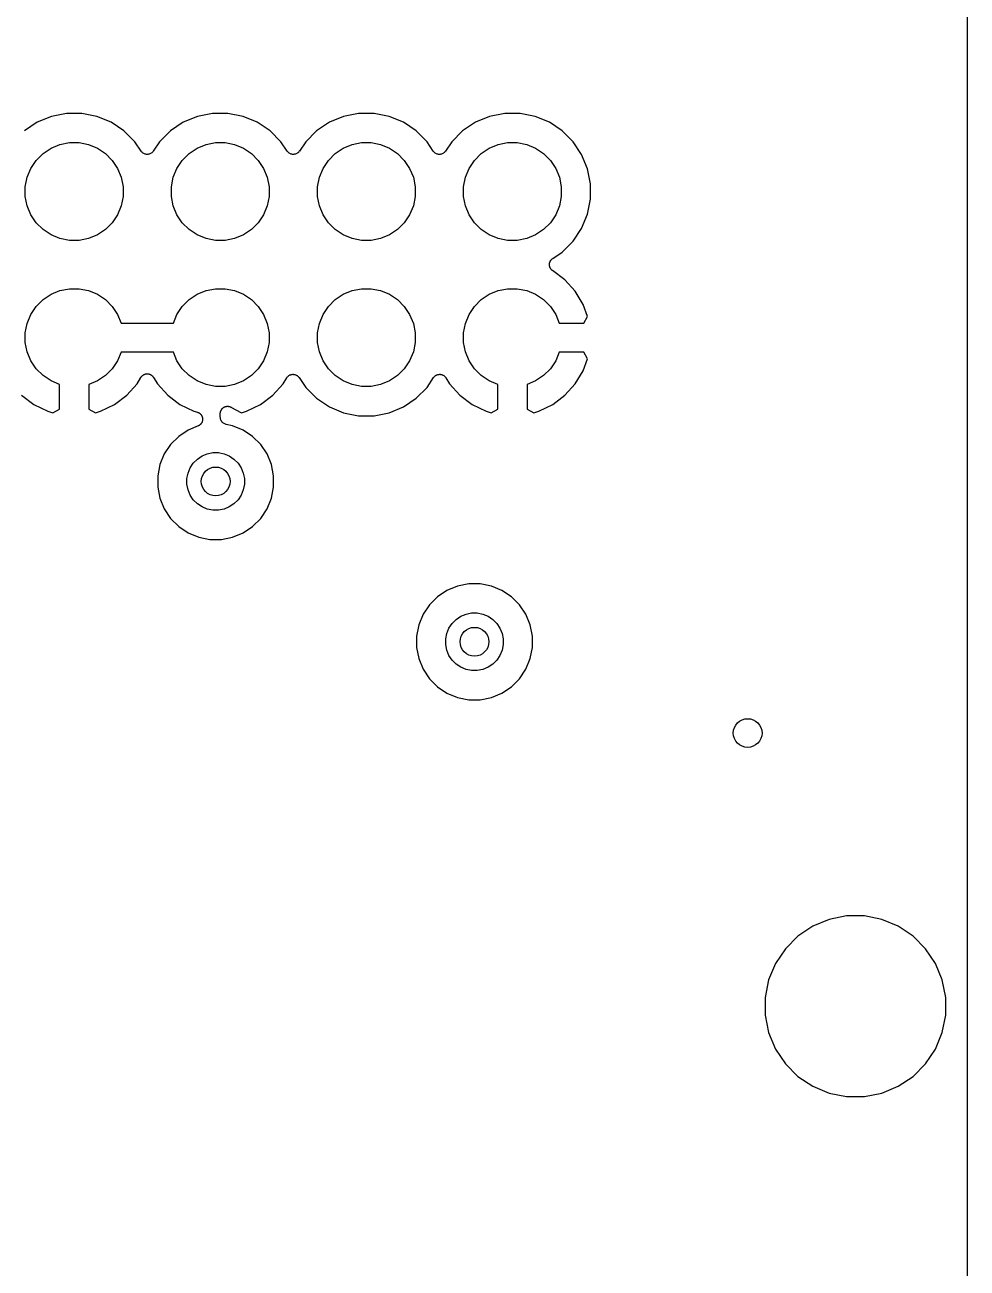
# Model space of a CAD drawing. Extents: x -4.4 to 94.4, y -84.4 to 14.4.
# Drawn here: x 78.06 to 94.44, y -63.3 to -41.69 of the extents above; entities that cross this region are included whole.
import ezdxf

# ---------------------------------------------------------------- set-up
doc = ezdxf.new("R2010")
doc.units = 0
doc.layers.add('BLACK', color=7, linetype='CONTINUOUS')

msp = doc.modelspace()

# ---------------------------------------------------------------- linework, layer by layer
at = {"layer": 'BLACK', "linetype": 'CONTINUOUS'}
for p, q in [((94.442, -28.9316), (94.442, -84.315)), ((78.7812, -43.227), (78.5189, -43.2792)), ((79.0487, -43.227), (78.7812, -43.227)), ((79.3111, -43.2792), (79.0487, -43.227)), ((81.3212, -43.227), (81.0589, -43.2792)), ((81.5887, -43.227), (81.3212, -43.227)), ((81.8511, -43.2792), (81.5887, -43.227)), ((83.8612, -43.227), (83.5989, -43.2792)), ((84.1287, -43.227), (83.8612, -43.227)), ((84.3911, -43.2792), (84.1287, -43.227)), ((86.4012, -43.227), (86.1389, -43.2792)), ((86.6688, -43.227), (86.4012, -43.227)), ((86.9311, -43.2792), (86.6688, -43.227)), ((78.2717, -43.3816), (78.0493, -43.5302)), ((78.5189, -43.2792), (78.2717, -43.3816)), ((79.5583, -43.3816), (79.3111, -43.2792)), ((79.7807, -43.5302), (79.5583, -43.3816)), ((80.8117, -43.3816), (80.5893, -43.5302)), ((81.0589, -43.2792), (80.8117, -43.3816)), ((82.0983, -43.3816), (81.8511, -43.2792)), ((82.3207, -43.5302), (82.0983, -43.3816)), ((83.3517, -43.3816), (83.1293, -43.5302)), ((83.5989, -43.2792), (83.3517, -43.3816)), ((84.6383, -43.3816), (84.3911, -43.2792)), ((84.8607, -43.5302), (84.6383, -43.3816)), ((85.8917, -43.3816), (85.6693, -43.5302)), ((86.1389, -43.2792), (85.8917, -43.3816)), ((87.1783, -43.3816), (86.9311, -43.2792)), ((87.4007, -43.5302), (87.1783, -43.3816)), ((79.9698, -43.7193), (79.7807, -43.5302)), ((80.5893, -43.5302), (80.4002, -43.7193)), ((82.5098, -43.7193), (82.3207, -43.5302)), ((83.1293, -43.5302), (82.9402, -43.7193)), ((85.0498, -43.7193), (84.8607, -43.5302)), ((85.6693, -43.5302), (85.4802, -43.7193)), ((87.5898, -43.7193), (87.4007, -43.5302)), ((78.3732, -43.9248), (78.5124, -43.8317)), ((78.5124, -43.8317), (78.6671, -43.7677)), ((78.6671, -43.7677), (78.8313, -43.735)), ((78.8313, -43.735), (78.9987, -43.735)), ((78.9987, -43.735), (79.1629, -43.7677)), ((79.1629, -43.7677), (79.3176, -43.8317)), ((79.3176, -43.8317), (79.4568, -43.9248)), ((80.0794, -43.8833), (79.9698, -43.7193)), ((80.4002, -43.7193), (80.2906, -43.8833)), ((80.9132, -43.9248), (81.0524, -43.8317)), ((81.0524, -43.8317), (81.2071, -43.7677)), ((81.2071, -43.7677), (81.3713, -43.735)), ((81.3713, -43.735), (81.5387, -43.735)), ((81.5387, -43.735), (81.7029, -43.7677)), ((81.7029, -43.7677), (81.8576, -43.8317)), ((81.8576, -43.8317), (81.9968, -43.9248)), ((82.6194, -43.8833), (82.5098, -43.7193)), ((82.9402, -43.7193), (82.8306, -43.8833)), ((83.4532, -43.9248), (83.5924, -43.8317)), ((83.5924, -43.8317), (83.7471, -43.7677)), ((83.7471, -43.7677), (83.9113, -43.735)), ((83.9113, -43.735), (84.0787, -43.735)), ((84.0787, -43.735), (84.2429, -43.7677)), ((84.2429, -43.7677), (84.3976, -43.8317)), ((84.3976, -43.8317), (84.5368, -43.9248)), ((85.1594, -43.8833), (85.0498, -43.7193)), ((85.4802, -43.7193), (85.3706, -43.8833)), ((85.9932, -43.9248), (86.1324, -43.8317)), ((86.1324, -43.8317), (86.2871, -43.7677)), ((86.2871, -43.7677), (86.4513, -43.735)), ((86.4513, -43.735), (86.6187, -43.735)), ((86.6187, -43.735), (86.7829, -43.7677)), ((86.7829, -43.7677), (86.9376, -43.8317)), ((86.9376, -43.8317), (87.0768, -43.9248)), ((87.7384, -43.9417), (87.5898, -43.7193)), ((78.1617, -44.1824), (78.2548, -44.0432)), ((78.2548, -44.0432), (78.3732, -43.9248)), ((79.4568, -43.9248), (79.5752, -44.0432)), ((79.5752, -44.0432), (79.6683, -44.1824)), ((80.087, -43.8926), (80.0794, -43.8833)), ((80.0947, -43.902), (80.087, -43.8926)), ((80.0949, -43.9022), (80.0947, -43.902)), ((80.0951, -43.9025), (80.0949, -43.9022)), ((80.1044, -43.9102), (80.0951, -43.9025)), ((80.1137, -43.9179), (80.1044, -43.9102)), ((80.114, -43.918), (80.1137, -43.9179)), ((80.1143, -43.9182), (80.114, -43.918)), ((80.1249, -43.924), (80.1143, -43.9182)), ((80.1355, -43.9297), (80.1249, -43.924)), ((80.1358, -43.9298), (80.1355, -43.9297)), ((80.1361, -43.93), (80.1358, -43.9298)), ((80.1477, -43.9335), (80.1361, -43.93)), ((80.1591, -43.9371), (80.1477, -43.9335)), ((80.1595, -43.9371), (80.1591, -43.9371)), ((80.1598, -43.9372), (80.1595, -43.9371)), ((80.1718, -43.9385), (80.1598, -43.9372)), ((80.1838, -43.9398), (80.1718, -43.9385)), ((80.1841, -43.9397), (80.1838, -43.9398)), ((80.1844, -43.9398), (80.1841, -43.9397)), ((80.1964, -43.9386), (80.1844, -43.9398)), ((80.2085, -43.9376), (80.1964, -43.9386)), ((80.2088, -43.9375), (80.2085, -43.9376)), ((80.2091, -43.9374), (80.2088, -43.9375)), ((80.2207, -43.934), (80.2091, -43.9374)), ((80.2323, -43.9306), (80.2207, -43.934)), ((80.2326, -43.9305), (80.2323, -43.9306)), ((80.2329, -43.9304), (80.2326, -43.9305)), ((80.2436, -43.9248), (80.2329, -43.9304)), ((80.2543, -43.9192), (80.2436, -43.9248)), ((80.2545, -43.919), (80.2543, -43.9192)), ((80.2548, -43.9188), (80.2545, -43.919)), ((80.2641, -43.9113), (80.2548, -43.9188)), ((80.2736, -43.9037), (80.2641, -43.9113)), ((80.2738, -43.9035), (80.2736, -43.9037)), ((80.2741, -43.9033), (80.2738, -43.9035)), ((80.2817, -43.8942), (80.2741, -43.9033)), ((80.2896, -43.8848), (80.2817, -43.8942)), ((80.29, -43.8842), (80.2896, -43.8848)), ((80.2906, -43.8833), (80.29, -43.8842)), ((80.29, -43.8842), (80.29, -43.8842)), ((80.29, -43.8842), (80.29, -43.8842)), ((80.7017, -44.1824), (80.7948, -44.0432)), ((80.7948, -44.0432), (80.9132, -43.9248)), ((81.9968, -43.9248), (82.1152, -44.0432)), ((82.1152, -44.0432), (82.2083, -44.1824)), ((82.627, -43.8926), (82.6194, -43.8833)), ((82.6346, -43.902), (82.627, -43.8926)), ((82.6349, -43.9022), (82.6346, -43.902)), ((82.6351, -43.9025), (82.6349, -43.9022)), ((82.6444, -43.9102), (82.6351, -43.9025)), ((82.6537, -43.9179), (82.6444, -43.9102)), ((82.654, -43.918), (82.6537, -43.9179)), ((82.6543, -43.9182), (82.654, -43.918)), ((82.6649, -43.924), (82.6543, -43.9182)), ((82.6755, -43.9297), (82.6649, -43.924)), ((82.6758, -43.9298), (82.6755, -43.9297)), ((82.6761, -43.93), (82.6758, -43.9298)), ((82.6877, -43.9335), (82.6761, -43.93)), ((82.6991, -43.9371), (82.6877, -43.9335)), ((82.6995, -43.9371), (82.6991, -43.9371)), ((82.6998, -43.9372), (82.6995, -43.9371)), ((82.7118, -43.9385), (82.6998, -43.9372)), ((82.7238, -43.9398), (82.7118, -43.9385)), ((82.7241, -43.9397), (82.7238, -43.9398)), ((82.7244, -43.9398), (82.7241, -43.9397)), ((82.7364, -43.9386), (82.7244, -43.9398)), ((82.7485, -43.9376), (82.7364, -43.9386)), ((82.7488, -43.9375), (82.7485, -43.9376)), ((82.7491, -43.9374), (82.7488, -43.9375)), ((82.7607, -43.934), (82.7491, -43.9374)), ((82.7723, -43.9306), (82.7607, -43.934)), ((82.7726, -43.9305), (82.7723, -43.9306)), ((82.7729, -43.9304), (82.7726, -43.9305)), ((82.7836, -43.9248), (82.7729, -43.9304)), ((82.7943, -43.9192), (82.7836, -43.9248)), ((82.7945, -43.919), (82.7943, -43.9192)), ((82.7948, -43.9188), (82.7945, -43.919)), ((82.8041, -43.9113), (82.7948, -43.9188)), ((82.8136, -43.9037), (82.8041, -43.9113)), ((82.8138, -43.9035), (82.8136, -43.9037)), ((82.8141, -43.9033), (82.8138, -43.9035)), ((82.8217, -43.8942), (82.8141, -43.9033)), ((82.8296, -43.8848), (82.8217, -43.8942)), ((82.83, -43.8842), (82.8296, -43.8848)), ((82.8306, -43.8833), (82.83, -43.8842)), ((82.83, -43.8842), (82.83, -43.8842)), ((82.83, -43.8842), (82.83, -43.8842)), ((83.2417, -44.1824), (83.3348, -44.0432)), ((83.3348, -44.0432), (83.4532, -43.9248)), ((84.5368, -43.9248), (84.6552, -44.0432)), ((84.6552, -44.0432), (84.7483, -44.1824)), ((85.167, -43.8926), (85.1594, -43.8833)), ((85.1746, -43.902), (85.167, -43.8926)), ((85.1749, -43.9022), (85.1746, -43.902)), ((85.1751, -43.9025), (85.1749, -43.9022)), ((85.1844, -43.9102), (85.1751, -43.9025)), ((85.1937, -43.9179), (85.1844, -43.9102)), ((85.194, -43.918), (85.1937, -43.9179)), ((85.1943, -43.9182), (85.194, -43.918)), ((85.2049, -43.924), (85.1943, -43.9182)), ((85.2155, -43.9297), (85.2049, -43.924)), ((85.2158, -43.9298), (85.2155, -43.9297)), ((85.2161, -43.93), (85.2158, -43.9298)), ((85.2277, -43.9335), (85.2161, -43.93)), ((85.2391, -43.9371), (85.2277, -43.9335)), ((85.2395, -43.9371), (85.2391, -43.9371)), ((85.2398, -43.9372), (85.2395, -43.9371)), ((85.2518, -43.9385), (85.2398, -43.9372)), ((85.2638, -43.9398), (85.2518, -43.9385)), ((85.2641, -43.9397), (85.2638, -43.9398)), ((85.2644, -43.9398), (85.2641, -43.9397)), ((85.2764, -43.9386), (85.2644, -43.9398)), ((85.2885, -43.9376), (85.2764, -43.9386)), ((85.2888, -43.9375), (85.2885, -43.9376)), ((85.2891, -43.9374), (85.2888, -43.9375)), ((85.3007, -43.934), (85.2891, -43.9374)), ((85.3123, -43.9306), (85.3007, -43.934)), ((85.3126, -43.9305), (85.3123, -43.9306)), ((85.3129, -43.9304), (85.3126, -43.9305)), ((85.3236, -43.9248), (85.3129, -43.9304)), ((85.3343, -43.9192), (85.3236, -43.9248)), ((85.3345, -43.919), (85.3343, -43.9192)), ((85.3348, -43.9188), (85.3345, -43.919)), ((85.3441, -43.9113), (85.3348, -43.9188)), ((85.3536, -43.9037), (85.3441, -43.9113)), ((85.3538, -43.9035), (85.3536, -43.9037)), ((85.3541, -43.9033), (85.3538, -43.9035)), ((85.3617, -43.8942), (85.3541, -43.9033)), ((85.3696, -43.8848), (85.3617, -43.8942)), ((85.37, -43.8842), (85.3696, -43.8848)), ((85.3706, -43.8833), (85.37, -43.8842)), ((85.37, -43.8842), (85.37, -43.8842)), ((85.37, -43.8842), (85.37, -43.8842)), ((85.7817, -44.1824), (85.8748, -44.0432)), ((85.8748, -44.0432), (85.9932, -43.9248)), ((87.0768, -43.9248), (87.1952, -44.0432)), ((87.1952, -44.0432), (87.2883, -44.1824)), ((87.8408, -44.1889), (87.7384, -43.9417)), ((78.0977, -44.3371), (78.1617, -44.1824)), ((79.6683, -44.1824), (79.7323, -44.3371)), ((80.6377, -44.3371), (80.7017, -44.1824)), ((82.2083, -44.1824), (82.2723, -44.3371)), ((83.1777, -44.3371), (83.2417, -44.1824)), ((84.7483, -44.1824), (84.8123, -44.3371)), ((85.7177, -44.3371), (85.7817, -44.1824)), ((87.2883, -44.1824), (87.3523, -44.3371)), ((87.893, -44.4512), (87.8408, -44.1889)), ((78.065, -44.5013), (78.0977, -44.3371)), ((78.065, -44.6687), (78.065, -44.5013)), ((79.7323, -44.3371), (79.765, -44.5013)), ((79.765, -44.5013), (79.765, -44.6687)), ((80.605, -44.5013), (80.6377, -44.3371)), ((80.605, -44.6687), (80.605, -44.5013)), ((82.2723, -44.3371), (82.305, -44.5013)), ((82.305, -44.5013), (82.305, -44.6687)), ((83.145, -44.5013), (83.1777, -44.3371)), ((83.145, -44.6687), (83.145, -44.5013)), ((84.8123, -44.3371), (84.845, -44.5013)), ((84.845, -44.5013), (84.845, -44.6687)), ((85.685, -44.5013), (85.7177, -44.3371)), ((85.685, -44.6687), (85.685, -44.5013)), ((87.3523, -44.3371), (87.385, -44.5013)), ((87.385, -44.5013), (87.385, -44.6687)), ((87.893, -44.7188), (87.893, -44.4512)), ((78.0977, -44.8329), (78.065, -44.6687)), ((79.765, -44.6687), (79.7323, -44.8329)), ((80.6377, -44.8329), (80.605, -44.6687)), ((82.305, -44.6687), (82.2723, -44.8329)), ((83.1777, -44.8329), (83.145, -44.6687)), ((84.845, -44.6687), (84.8123, -44.8329)), ((85.7177, -44.8329), (85.685, -44.6687)), ((87.385, -44.6687), (87.3523, -44.8329)), ((87.8408, -44.9811), (87.893, -44.7188)), ((78.1617, -44.9876), (78.0977, -44.8329)), ((79.7323, -44.8329), (79.6683, -44.9876)), ((80.7017, -44.9876), (80.6377, -44.8329)), ((82.2723, -44.8329), (82.2083, -44.9876)), ((83.2417, -44.9876), (83.1777, -44.8329)), ((84.8123, -44.8329), (84.7483, -44.9876)), ((85.7817, -44.9876), (85.7177, -44.8329)), ((87.3523, -44.8329), (87.2883, -44.9876)), ((78.2548, -45.1268), (78.1617, -44.9876)), ((78.3732, -45.2452), (78.2548, -45.1268)), ((79.5752, -45.1268), (79.4568, -45.2452)), ((79.6683, -44.9876), (79.5752, -45.1268)), ((80.7948, -45.1268), (80.7017, -44.9876)), ((80.9132, -45.2452), (80.7948, -45.1268)), ((82.1152, -45.1268), (81.9968, -45.2452)), ((82.2083, -44.9876), (82.1152, -45.1268)), ((83.3348, -45.1268), (83.2417, -44.9876)), ((83.4532, -45.2452), (83.3348, -45.1268)), ((84.6552, -45.1268), (84.5368, -45.2452)), ((84.7483, -44.9876), (84.6552, -45.1268)), ((85.8748, -45.1268), (85.7817, -44.9876)), ((85.9932, -45.2452), (85.8748, -45.1268)), ((87.1952, -45.1268), (87.0768, -45.2452)), ((87.2883, -44.9876), (87.1952, -45.1268)), ((87.7384, -45.2283), (87.8408, -44.9811)), ((78.5124, -45.3383), (78.3732, -45.2452)), ((78.6671, -45.4023), (78.5124, -45.3383)), ((79.3176, -45.3383), (79.1629, -45.4023)), ((79.4568, -45.2452), (79.3176, -45.3383)), ((81.0524, -45.3383), (80.9132, -45.2452)), ((81.2071, -45.4023), (81.0524, -45.3383)), ((81.8576, -45.3383), (81.7029, -45.4023)), ((81.9968, -45.2452), (81.8576, -45.3383)), ((83.5924, -45.3383), (83.4532, -45.2452)), ((83.7471, -45.4023), (83.5924, -45.3383)), ((84.3976, -45.3383), (84.2429, -45.4023)), ((84.5368, -45.2452), (84.3976, -45.3383)), ((86.1324, -45.3383), (85.9932, -45.2452)), ((86.2871, -45.4023), (86.1324, -45.3383)), ((86.9376, -45.3383), (86.7829, -45.4023)), ((87.0768, -45.2452), (86.9376, -45.3383)), ((87.5898, -45.4507), (87.7384, -45.2283)), ((78.8313, -45.435), (78.6671, -45.4023)), ((78.9987, -45.435), (78.8313, -45.435)), ((79.1629, -45.4023), (78.9987, -45.435)), ((81.3713, -45.435), (81.2071, -45.4023)), ((81.5387, -45.435), (81.3713, -45.435)), ((81.7029, -45.4023), (81.5387, -45.435)), ((83.9113, -45.435), (83.7471, -45.4023)), ((84.0787, -45.435), (83.9113, -45.435)), ((84.2429, -45.4023), (84.0787, -45.435)), ((86.4513, -45.435), (86.2871, -45.4023)), ((86.6187, -45.435), (86.4513, -45.435)), ((86.7829, -45.4023), (86.6187, -45.435)), ((87.4007, -45.6398), (87.5898, -45.4507)), ((87.1822, -45.8274), (87.1828, -45.8238)), ((87.1828, -45.8238), (87.1858, -45.8156)), ((87.1858, -45.8156), (87.1884, -45.8072)), ((87.1884, -45.8072), (87.1901, -45.804)), ((87.1901, -45.804), (87.1914, -45.8006)), ((87.1914, -45.8006), (87.196, -45.7931)), ((87.196, -45.7931), (87.2001, -45.7854)), ((87.2001, -45.7854), (87.2024, -45.7826)), ((87.2024, -45.7826), (87.2043, -45.7795)), ((87.2043, -45.7795), (87.2103, -45.773)), ((87.2103, -45.773), (87.2159, -45.7662)), ((87.2159, -45.7662), (87.2187, -45.7639)), ((87.2187, -45.7639), (87.2211, -45.7612)), ((87.2211, -45.7612), (87.2282, -45.7561)), ((87.2282, -45.7561), (87.235, -45.7505)), ((87.235, -45.7505), (87.4007, -45.6398)), ((87.1786, -45.8555), (87.179, -45.8519)), ((87.1794, -45.8643), (87.1786, -45.8555)), ((87.1788, -45.8483), (87.1802, -45.8396)), ((87.179, -45.8519), (87.1788, -45.8483)), ((87.1797, -45.8731), (87.1794, -45.8643)), ((87.1806, -45.8766), (87.1797, -45.8731)), ((87.1802, -45.8396), (87.1811, -45.8309)), ((87.1809, -45.8802), (87.1806, -45.8766)), ((87.1834, -45.8887), (87.1809, -45.8802)), ((87.1811, -45.8309), (87.1822, -45.8274)), ((87.1854, -45.8972), (87.1834, -45.8887)), ((87.1869, -45.9005), (87.1854, -45.8972)), ((87.188, -45.904), (87.1869, -45.9005)), ((87.1921, -45.9118), (87.188, -45.904)), ((87.1957, -45.9198), (87.1921, -45.9118)), ((87.1978, -45.9227), (87.1957, -45.9198)), ((87.1995, -45.9259), (87.1978, -45.9227)), ((87.205, -45.9328), (87.1995, -45.9259)), ((87.2102, -45.9399), (87.205, -45.9328)), ((87.2128, -45.9424), (87.2102, -45.9399)), ((87.2151, -45.9452), (87.2128, -45.9424)), ((87.2218, -45.9508), (87.2151, -45.9452)), ((87.2282, -45.9568), (87.2218, -45.9508)), ((87.2297, -45.9579), (87.2282, -45.9568)), ((87.4493, -46.1217), (87.2297, -45.9579)), ((87.6275, -46.3194), (87.4493, -46.1217)), ((78.2548, -46.5832), (78.3732, -46.4648)), ((78.3732, -46.4648), (78.5124, -46.3717)), ((78.5124, -46.3717), (78.6671, -46.3077)), ((78.6671, -46.3077), (78.8313, -46.275)), ((78.8313, -46.275), (78.9987, -46.275)), ((78.9987, -46.275), (79.1629, -46.3077)), ((79.1629, -46.3077), (79.3176, -46.3717)), ((79.3176, -46.3717), (79.4568, -46.4648)), ((79.4568, -46.4648), (79.5752, -46.5832)), ((80.7948, -46.5832), (80.9132, -46.4648)), ((80.9132, -46.4648), (81.0524, -46.3717)), ((81.0524, -46.3717), (81.2071, -46.3077)), ((81.2071, -46.3077), (81.3713, -46.275)), ((81.3713, -46.275), (81.5387, -46.275)), ((81.5387, -46.275), (81.7029, -46.3077)), ((81.7029, -46.3077), (81.8576, -46.3717)), ((81.8576, -46.3717), (81.9968, -46.4648)), ((81.9968, -46.4648), (82.1152, -46.5832)), ((83.3348, -46.5832), (83.4532, -46.4648)), ((83.4532, -46.4648), (83.5924, -46.3717)), ((83.5924, -46.3717), (83.7471, -46.3077)), ((83.7471, -46.3077), (83.9113, -46.275)), ((83.9113, -46.275), (84.0787, -46.275)), ((84.0787, -46.275), (84.2429, -46.3077)), ((84.2429, -46.3077), (84.3976, -46.3717)), ((84.3976, -46.3717), (84.5368, -46.4648)), ((84.5368, -46.4648), (84.6552, -46.5832)), ((85.8748, -46.5832), (85.9932, -46.4648)), ((85.9932, -46.4648), (86.1324, -46.3717)), ((86.1324, -46.3717), (86.2871, -46.3077)), ((86.2871, -46.3077), (86.4513, -46.275)), ((86.4513, -46.275), (86.6187, -46.275)), ((86.6187, -46.275), (86.7829, -46.3077)), ((86.7829, -46.3077), (86.9376, -46.3717)), ((86.9376, -46.3717), (87.0768, -46.4648)), ((87.0768, -46.4648), (87.1952, -46.5832)), ((87.7636, -46.548), (87.6275, -46.3194)), ((78.1617, -46.7224), (78.2548, -46.5832)), ((79.5752, -46.5832), (79.6683, -46.7224)), ((80.7017, -46.7224), (80.7948, -46.5832)), ((82.1152, -46.5832), (82.2083, -46.7224)), ((83.2417, -46.7224), (83.3348, -46.5832)), ((84.6552, -46.5832), (84.7483, -46.7224)), ((85.7817, -46.7224), (85.8748, -46.5832)), ((87.1952, -46.5832), (87.2883, -46.7224)), ((87.8382, -46.7582), (87.7636, -46.548)), ((78.065, -47.0413), (78.0977, -46.8771)), ((78.0977, -46.8771), (78.1617, -46.7224)), ((79.6683, -46.7224), (79.7298, -46.871)), ((79.7298, -46.871), (80.6402, -46.871)), ((80.6402, -46.871), (80.7017, -46.7224)), ((82.2083, -46.7224), (82.2723, -46.8771)), ((82.2723, -46.8771), (82.305, -47.0413)), ((83.145, -47.0413), (83.1777, -46.8771)), ((83.1777, -46.8771), (83.2417, -46.7224)), ((84.7483, -46.7224), (84.8123, -46.8771)), ((84.8123, -46.8771), (84.845, -47.0413)), ((85.685, -47.0413), (85.7177, -46.8771)), ((85.7177, -46.8771), (85.7817, -46.7224)), ((87.2883, -46.7224), (87.3498, -46.871)), ((87.3498, -46.871), (87.779, -46.871)), ((87.779, -46.871), (87.8382, -46.7582)), ((78.065, -47.2087), (78.065, -47.0413)), ((82.305, -47.0413), (82.305, -47.2087)), ((83.145, -47.2087), (83.145, -47.0413)), ((84.845, -47.0413), (84.845, -47.2087)), ((85.685, -47.2087), (85.685, -47.0413)), ((78.0977, -47.3729), (78.065, -47.2087)), ((82.305, -47.2087), (82.2723, -47.3729)), ((83.1777, -47.3729), (83.145, -47.2087)), ((84.845, -47.2087), (84.8123, -47.3729)), ((85.7177, -47.3729), (85.685, -47.2087)), ((78.1617, -47.5276), (78.0977, -47.3729)), ((78.2548, -47.6668), (78.1617, -47.5276)), ((79.6683, -47.5276), (79.5752, -47.6668)), ((79.7298, -47.379), (79.6683, -47.5276)), ((80.6402, -47.379), (79.7298, -47.379)), ((80.7017, -47.5276), (80.6402, -47.379)), ((80.7948, -47.6668), (80.7017, -47.5276)), ((82.2083, -47.5276), (82.1152, -47.6668)), ((82.2723, -47.3729), (82.2083, -47.5276)), ((83.2417, -47.5276), (83.1777, -47.3729)), ((83.3348, -47.6668), (83.2417, -47.5276)), ((84.7483, -47.5276), (84.6552, -47.6668)), ((84.8123, -47.3729), (84.7483, -47.5276)), ((85.7817, -47.5276), (85.7177, -47.3729)), ((85.8748, -47.6668), (85.7817, -47.5276)), ((87.2883, -47.5276), (87.1952, -47.6668)), ((87.3498, -47.379), (87.2883, -47.5276)), ((87.779, -47.379), (87.3498, -47.379)), ((87.7636, -47.702), (87.8382, -47.4918)), ((87.8382, -47.4918), (87.779, -47.379)), ((78.3732, -47.7852), (78.2548, -47.6668)), ((79.5752, -47.6668), (79.4568, -47.7852)), ((80.1208, -47.7712), (80.1264, -47.7686)), ((80.1264, -47.7686), (80.1317, -47.7655)), ((80.1317, -47.7655), (80.1376, -47.7634)), ((80.1376, -47.7634), (80.1433, -47.7608)), ((80.1433, -47.7608), (80.1493, -47.7593)), ((80.1493, -47.7593), (80.1551, -47.7573)), ((80.1551, -47.7573), (80.1613, -47.7564)), ((80.1613, -47.7564), (80.1674, -47.755)), ((80.1674, -47.755), (80.1735, -47.7547)), ((80.1735, -47.7547), (80.1796, -47.7539)), ((80.1796, -47.7539), (80.1859, -47.7542)), ((80.1859, -47.7542), (80.1921, -47.7539)), ((80.1921, -47.7539), (80.1982, -47.7549)), ((80.1982, -47.7549), (80.2044, -47.7552)), ((80.2044, -47.7552), (80.2104, -47.7568)), ((80.2104, -47.7568), (80.2166, -47.7577)), ((80.2166, -47.7577), (80.2224, -47.7599)), ((80.2224, -47.7599), (80.2284, -47.7614)), ((80.2284, -47.7614), (80.234, -47.7641)), ((80.234, -47.7641), (80.2399, -47.7662)), ((80.2399, -47.7662), (80.2452, -47.7694)), ((80.9132, -47.7852), (80.7948, -47.6668)), ((82.1152, -47.6668), (81.9968, -47.7852)), ((82.6719, -47.7718), (82.681, -47.7691)), ((82.681, -47.7691), (82.6899, -47.766)), ((82.6899, -47.766), (82.6928, -47.7656)), ((82.6928, -47.7656), (82.6957, -47.7648)), ((82.6957, -47.7648), (82.7051, -47.7639)), ((82.7051, -47.7639), (82.7144, -47.7626)), ((82.7144, -47.7626), (82.7174, -47.7627)), ((82.7174, -47.7627), (82.7204, -47.7625)), ((82.7204, -47.7625), (82.7298, -47.7634)), ((82.7298, -47.7634), (82.7392, -47.764)), ((82.7392, -47.764), (82.7421, -47.7647)), ((82.7421, -47.7647), (82.745, -47.765)), ((82.745, -47.765), (82.7541, -47.7678)), ((82.7541, -47.7678), (82.7632, -47.7701)), ((83.4532, -47.7852), (83.3348, -47.6668)), ((84.6552, -47.6668), (84.5368, -47.7852)), ((85.2285, -47.7695), (85.2377, -47.7673)), ((85.2377, -47.7673), (85.2467, -47.7647)), ((85.2467, -47.7647), (85.2497, -47.7644)), ((85.2497, -47.7644), (85.2526, -47.7637)), ((85.2526, -47.7637), (85.262, -47.7633)), ((85.262, -47.7633), (85.2714, -47.7625)), ((85.2714, -47.7625), (85.2744, -47.7628)), ((85.2744, -47.7628), (85.2773, -47.7627)), ((85.2773, -47.7627), (85.2867, -47.7641)), ((85.2867, -47.7641), (85.2961, -47.7651)), ((85.2961, -47.7651), (85.2989, -47.766)), ((85.2989, -47.766), (85.3018, -47.7665)), ((85.3018, -47.7665), (85.3107, -47.7697)), ((85.9932, -47.7852), (85.8748, -47.6668)), ((87.1952, -47.6668), (87.0768, -47.7852)), ((87.6275, -47.9306), (87.7636, -47.702)), ((78.5124, -47.8783), (78.3732, -47.7852)), ((78.661, -47.9398), (78.5124, -47.8783)), ((78.661, -48.3686), (78.661, -47.9398)), ((79.3176, -47.8783), (79.169, -47.9398)), ((79.169, -47.9398), (79.169, -48.3686)), ((79.4568, -47.7852), (79.3176, -47.8783)), ((79.8293, -48.1283), (80.0075, -47.9306)), ((80.0075, -47.9306), (80.0759, -47.8158)), ((80.0759, -47.8158), (80.0768, -47.8142)), ((80.0768, -47.8142), (80.0806, -47.8093)), ((80.0806, -47.8093), (80.0839, -47.8039)), ((80.0839, -47.8039), (80.0881, -47.7994)), ((80.0881, -47.7994), (80.0918, -47.7945)), ((80.0918, -47.7945), (80.0965, -47.7903)), ((80.0965, -47.7903), (80.1007, -47.7857)), ((80.1007, -47.7857), (80.1057, -47.7821)), ((80.1057, -47.7821), (80.1103, -47.778)), ((80.1103, -47.778), (80.1157, -47.7749)), ((80.1157, -47.7749), (80.1208, -47.7712)), ((80.2452, -47.7694), (80.2508, -47.7721)), ((80.2508, -47.7721), (80.2558, -47.7758)), ((80.2558, -47.7758), (80.2611, -47.7791)), ((80.2611, -47.7791), (80.2657, -47.7832)), ((80.2657, -47.7832), (80.2706, -47.7869)), ((80.2706, -47.7869), (80.2748, -47.7916)), ((80.2748, -47.7916), (80.2794, -47.7958)), ((80.2794, -47.7958), (80.2831, -47.8008)), ((80.2831, -47.8008), (80.2872, -47.8053)), ((80.2872, -47.8053), (80.2904, -47.8107)), ((80.2904, -47.8107), (80.2941, -47.8158)), ((80.2941, -47.8158), (80.3625, -47.9306)), ((80.3625, -47.9306), (80.5407, -48.1283)), ((81.0524, -47.8783), (80.9132, -47.7852)), ((81.2071, -47.9423), (81.0524, -47.8783)), ((81.3713, -47.975), (81.2071, -47.9423)), ((81.5387, -47.975), (81.3713, -47.975)), ((81.7029, -47.9423), (81.5387, -47.975)), ((81.8576, -47.8783), (81.7029, -47.9423)), ((81.9968, -47.7852), (81.8576, -47.8783)), ((82.3693, -48.1283), (82.5475, -47.9306)), ((82.5475, -47.9306), (82.6107, -47.8245)), ((82.6107, -47.8245), (82.6116, -47.823)), ((82.6116, -47.823), (82.6134, -47.8206)), ((82.6134, -47.8206), (82.6148, -47.818)), ((82.6148, -47.818), (82.6209, -47.8107)), ((82.6209, -47.8107), (82.6266, -47.8032)), ((82.6266, -47.8032), (82.6288, -47.8012)), ((82.6288, -47.8012), (82.6307, -47.799)), ((82.6307, -47.799), (82.638, -47.793)), ((82.638, -47.793), (82.6451, -47.7867)), ((82.6451, -47.7867), (82.6477, -47.7852)), ((82.6477, -47.7852), (82.65, -47.7834)), ((82.65, -47.7834), (82.6583, -47.779)), ((82.6583, -47.779), (82.6665, -47.7742)), ((82.6665, -47.7742), (82.6693, -47.7732)), ((82.6693, -47.7732), (82.6719, -47.7718)), ((82.7632, -47.7701), (82.7659, -47.7714)), ((82.7659, -47.7714), (82.7687, -47.7723)), ((82.7687, -47.7723), (82.777, -47.7767)), ((82.777, -47.7767), (82.7856, -47.7808)), ((82.7856, -47.7808), (82.7879, -47.7826)), ((82.7879, -47.7826), (82.7905, -47.784)), ((82.7905, -47.784), (82.7978, -47.79)), ((82.7978, -47.79), (82.8054, -47.7957)), ((82.8054, -47.7957), (82.8074, -47.7979)), ((82.8074, -47.7979), (82.8097, -47.7997)), ((82.8097, -47.7997), (82.8157, -47.807)), ((82.8157, -47.807), (82.822, -47.8141)), ((82.822, -47.8141), (82.8235, -47.8166)), ((82.8235, -47.8166), (82.8254, -47.8189)), ((82.8254, -47.8189), (82.9402, -47.9907)), ((83.5924, -47.8783), (83.4532, -47.7852)), ((83.7471, -47.9423), (83.5924, -47.8783)), ((83.9113, -47.975), (83.7471, -47.9423)), ((84.0787, -47.975), (83.9113, -47.975)), ((84.2429, -47.9423), (84.0787, -47.975)), ((84.3976, -47.8783), (84.2429, -47.9423)), ((84.5368, -47.7852), (84.3976, -47.8783)), ((85.0498, -47.9907), (85.1646, -47.8189)), ((85.1646, -47.8189), (85.1656, -47.8174)), ((85.1656, -47.8174), (85.1675, -47.8152)), ((85.1675, -47.8152), (85.1691, -47.8126)), ((85.1691, -47.8126), (85.1755, -47.8057)), ((85.1755, -47.8057), (85.1816, -47.7985)), ((85.1816, -47.7985), (85.1839, -47.7966)), ((85.1839, -47.7966), (85.1859, -47.7945)), ((85.1859, -47.7945), (85.1935, -47.7889)), ((85.1935, -47.7889), (85.2009, -47.783)), ((85.2009, -47.783), (85.2036, -47.7816)), ((85.2036, -47.7816), (85.206, -47.7799)), ((85.206, -47.7799), (85.2145, -47.7759)), ((85.2145, -47.7759), (85.2229, -47.7716)), ((85.2229, -47.7716), (85.2258, -47.7708)), ((85.2258, -47.7708), (85.2285, -47.7695)), ((85.3107, -47.7697), (85.3197, -47.7725)), ((85.3197, -47.7725), (85.3223, -47.7739)), ((85.3223, -47.7739), (85.3251, -47.775)), ((85.3251, -47.775), (85.3332, -47.7798)), ((85.3332, -47.7798), (85.3415, -47.7844)), ((85.3415, -47.7844), (85.3438, -47.7863)), ((85.3438, -47.7863), (85.3463, -47.7878)), ((85.3463, -47.7878), (85.3533, -47.7942)), ((85.3533, -47.7942), (85.3605, -47.8002)), ((85.3605, -47.8002), (85.3624, -47.8025)), ((85.3624, -47.8025), (85.3646, -47.8045)), ((85.3646, -47.8045), (85.3702, -47.8121)), ((85.3702, -47.8121), (85.3762, -47.8195)), ((85.3762, -47.8195), (85.3775, -47.8221)), ((85.3775, -47.8221), (85.3793, -47.8245)), ((85.3793, -47.8245), (85.4425, -47.9306)), ((85.4425, -47.9306), (85.6207, -48.1283)), ((86.1324, -47.8783), (85.9932, -47.7852)), ((86.281, -47.9398), (86.1324, -47.8783)), ((86.281, -48.3686), (86.281, -47.9398)), ((86.9376, -47.8783), (86.789, -47.9398)), ((86.789, -47.9398), (86.789, -48.3686)), ((87.0768, -47.7852), (86.9376, -47.8783)), ((87.4493, -48.1283), (87.6275, -47.9306)), ((78.0007, -48.1283), (78.214, -48.2874)), ((79.616, -48.2874), (79.8293, -48.1283)), ((80.5407, -48.1283), (80.754, -48.2874)), ((82.156, -48.2874), (82.3693, -48.1283)), ((82.9402, -47.9907), (83.1293, -48.1798)), ((83.1293, -48.1798), (83.3517, -48.3284)), ((84.6383, -48.3284), (84.8607, -48.1798)), ((84.8607, -48.1798), (85.0498, -47.9907)), ((85.6207, -48.1283), (85.834, -48.2874)), ((87.236, -48.2874), (87.4493, -48.1283)), ((78.214, -48.2874), (78.4569, -48.4031)), ((78.4569, -48.4031), (78.545, -48.4298)), ((78.545, -48.4298), (78.661, -48.3686)), ((79.169, -48.3686), (79.285, -48.4298)), ((79.285, -48.4298), (79.3731, -48.4031)), ((79.3731, -48.4031), (79.616, -48.2874)), ((80.754, -48.2874), (80.9969, -48.4031)), ((80.9969, -48.4031), (81.0579, -48.4216)), ((81.4578, -48.4188), (81.4595, -48.4134)), ((81.4595, -48.4134), (81.4606, -48.408)), ((81.4606, -48.408), (81.4632, -48.4017)), ((81.4632, -48.4017), (81.4653, -48.3951)), ((81.4653, -48.3951), (81.468, -48.3902)), ((81.468, -48.3902), (81.4701, -48.3851)), ((81.4701, -48.3851), (81.4739, -48.3794)), ((81.4739, -48.3794), (81.4772, -48.3734)), ((81.4772, -48.3734), (81.4808, -48.3691)), ((81.4808, -48.3691), (81.4839, -48.3645)), ((81.4839, -48.3645), (81.4887, -48.3597)), ((81.4887, -48.3597), (81.4931, -48.3544)), ((81.4931, -48.3544), (81.4975, -48.3509)), ((81.4975, -48.3509), (81.5014, -48.347)), ((81.5014, -48.347), (81.5071, -48.3432)), ((81.5071, -48.3432), (81.5125, -48.3389)), ((81.5125, -48.3389), (81.5174, -48.3363)), ((81.5174, -48.3363), (81.522, -48.3332)), ((81.522, -48.3332), (81.5284, -48.3306)), ((81.5284, -48.3306), (81.5344, -48.3274)), ((81.5344, -48.3274), (81.5398, -48.3258)), ((81.5398, -48.3258), (81.5449, -48.3237)), ((81.5449, -48.3237), (81.5516, -48.3223)), ((81.5516, -48.3223), (81.5582, -48.3204)), ((81.5582, -48.3204), (81.5637, -48.3199)), ((81.5637, -48.3199), (81.5692, -48.3188)), ((81.5692, -48.3188), (81.5761, -48.3188)), ((81.5761, -48.3188), (81.5829, -48.3182)), ((81.5829, -48.3182), (81.5884, -48.3187)), ((81.5884, -48.3187), (81.594, -48.3187)), ((81.594, -48.3187), (81.6007, -48.32)), ((81.6007, -48.32), (81.6075, -48.3207)), ((81.6075, -48.3207), (81.6129, -48.3224)), ((81.6129, -48.3224), (81.6183, -48.3235)), ((81.6183, -48.3235), (81.6247, -48.3261)), ((81.6247, -48.3261), (81.6312, -48.3281)), ((81.6312, -48.3281), (81.6361, -48.3307)), ((81.6361, -48.3307), (81.6413, -48.3328)), ((81.6413, -48.3328), (81.825, -48.4298)), ((81.825, -48.4298), (81.9131, -48.4031)), ((81.9131, -48.4031), (82.156, -48.2874)), ((83.3517, -48.3284), (83.5989, -48.4308)), ((84.3911, -48.4308), (84.6383, -48.3284)), ((85.834, -48.2874), (86.0769, -48.4031)), ((86.0769, -48.4031), (86.165, -48.4298)), ((86.165, -48.4298), (86.281, -48.3686)), ((86.789, -48.3686), (86.905, -48.4298)), ((86.905, -48.4298), (86.9931, -48.4031)), ((86.9931, -48.4031), (87.236, -48.2874)), ((81.0579, -48.4216), (81.0596, -48.4221)), ((81.0596, -48.4221), (81.0651, -48.4245)), ((81.0651, -48.4245), (81.0709, -48.4263)), ((81.0709, -48.4263), (81.0765, -48.4294)), ((81.0765, -48.4294), (81.0824, -48.4319)), ((81.0824, -48.4319), (81.0873, -48.4353)), ((81.0873, -48.4353), (81.0926, -48.4382)), ((81.0926, -48.4382), (81.0975, -48.4423)), ((81.0975, -48.4423), (81.1028, -48.4459)), ((81.1028, -48.4459), (81.107, -48.4502)), ((81.1107, -48.6331), (81.1057, -48.6371)), ((81.107, -48.4502), (81.1116, -48.4541)), ((81.1145, -48.6284), (81.1107, -48.6331)), ((81.1116, -48.4541), (81.1156, -48.4591)), ((81.1188, -48.6242), (81.1145, -48.6284)), ((81.1156, -48.4591), (81.1201, -48.4636)), ((81.1224, -48.6189), (81.1188, -48.6242)), ((81.1201, -48.4636), (81.1234, -48.4687)), ((81.1265, -48.6139), (81.1224, -48.6189)), ((81.1234, -48.4687), (81.1272, -48.4734)), ((81.1293, -48.6086), (81.1265, -48.6139)), ((81.1272, -48.4734), (81.1302, -48.479)), ((81.1327, -48.6036), (81.1293, -48.6086)), ((81.1302, -48.479), (81.1337, -48.4844)), ((81.1352, -48.5977), (81.1327, -48.6036)), ((81.1337, -48.4844), (81.1359, -48.49)), ((81.1382, -48.5921), (81.1352, -48.5977)), ((81.1359, -48.49), (81.1387, -48.4953)), ((81.14, -48.5864), (81.1382, -48.5921)), ((81.1387, -48.4953), (81.1405, -48.5015)), ((81.1423, -48.5808), (81.14, -48.5864)), ((81.1405, -48.5015), (81.1429, -48.5074)), ((81.1436, -48.5745), (81.1423, -48.5808)), ((81.1429, -48.5074), (81.144, -48.5133)), ((81.1455, -48.5684), (81.1436, -48.5745)), ((81.144, -48.5133), (81.1457, -48.5191)), ((81.1461, -48.5624), (81.1455, -48.5684)), ((81.1457, -48.5191), (81.1463, -48.5255)), ((81.1473, -48.5565), (81.1461, -48.5624)), ((81.1463, -48.5255), (81.1475, -48.5317)), ((81.1474, -48.5502), (81.1473, -48.5565)), ((81.148, -48.5438), (81.1474, -48.5502)), ((81.1475, -48.5317), (81.1475, -48.5378)), ((81.1475, -48.5378), (81.148, -48.5438)), ((81.455, -48.4434), (81.4556, -48.4378)), ((81.455, -48.4452), (81.455, -48.4434)), ((81.455, -48.5089), (81.455, -48.4452)), ((81.4562, -48.5208), (81.455, -48.5089)), ((81.4556, -48.4378), (81.4557, -48.4323)), ((81.4557, -48.4323), (81.457, -48.4256)), ((81.4572, -48.5326), (81.4562, -48.5208)), ((81.457, -48.4256), (81.4578, -48.4188)), ((81.4574, -48.5331), (81.4572, -48.5326)), ((81.4574, -48.5336), (81.4574, -48.5331)), ((81.4608, -48.5449), (81.4574, -48.5336)), ((81.4642, -48.5564), (81.4608, -48.5449)), ((81.4644, -48.5569), (81.4642, -48.5564)), ((81.4646, -48.5573), (81.4644, -48.5569)), ((81.4701, -48.5678), (81.4646, -48.5573)), ((81.4757, -48.5784), (81.4701, -48.5678)), ((81.476, -48.5788), (81.4757, -48.5784)), ((81.4762, -48.5792), (81.476, -48.5788)), ((81.4837, -48.5884), (81.4762, -48.5792)), ((81.4912, -48.5977), (81.4837, -48.5884)), ((81.4916, -48.598), (81.4912, -48.5977)), ((81.4919, -48.5984), (81.4916, -48.598)), ((81.501, -48.606), (81.4919, -48.5984)), ((81.5102, -48.6137), (81.501, -48.606)), ((81.5106, -48.6139), (81.5102, -48.6137)), ((81.511, -48.6142), (81.5106, -48.6139)), ((81.5214, -48.6198), (81.511, -48.6142)), ((81.5319, -48.6256), (81.5214, -48.6198)), ((81.5323, -48.6258), (81.5319, -48.6256)), ((81.5328, -48.626), (81.5323, -48.6258)), ((81.5441, -48.6295), (81.5328, -48.626)), ((81.5555, -48.6331), (81.5441, -48.6295)), ((81.5564, -48.6333), (81.5555, -48.6331)), ((81.5565, -48.6333), (81.5564, -48.6333)), ((81.5572, -48.6335), (81.5565, -48.6333)), ((81.5565, -48.6333), (81.5565, -48.6333)), ((81.669, -48.6557), (81.5572, -48.6335)), ((83.5989, -48.4308), (83.8612, -48.483)), ((83.8612, -48.483), (84.1287, -48.483)), ((84.1287, -48.483), (84.3911, -48.4308)), ((80.7324, -48.842), (80.592, -48.9824)), ((80.8975, -48.7317), (80.7324, -48.842)), ((81.0696, -48.6604), (80.8975, -48.7317)), ((81.0749, -48.6576), (81.0696, -48.6604)), ((81.0805, -48.6553), (81.0749, -48.6576)), ((81.0859, -48.6518), (81.0805, -48.6553)), ((81.0915, -48.6488), (81.0859, -48.6518)), ((81.0962, -48.6449), (81.0915, -48.6488)), ((81.1012, -48.6416), (81.0962, -48.6449)), ((81.1057, -48.6371), (81.1012, -48.6416)), ((81.8525, -48.7317), (81.669, -48.6557)), ((82.0176, -48.842), (81.8525, -48.7317)), ((82.158, -48.9824), (82.0176, -48.842)), ((80.592, -48.9824), (80.4817, -49.1475)), ((82.2683, -49.1475), (82.158, -48.9824)), ((80.4817, -49.1475), (80.4057, -49.331)), ((80.9866, -49.3063), (81.0563, -49.2366)), ((81.0563, -49.2366), (81.1382, -49.1819)), ((81.1382, -49.1819), (81.2292, -49.1442)), ((81.2292, -49.1442), (81.3258, -49.125)), ((81.3258, -49.125), (81.4242, -49.125)), ((81.4242, -49.125), (81.5208, -49.1442)), ((81.5208, -49.1442), (81.6118, -49.1819)), ((81.6118, -49.1819), (81.6937, -49.2366)), ((81.6937, -49.2366), (81.7634, -49.3063)), ((82.3443, -49.331), (82.2683, -49.1475)), ((80.4057, -49.331), (80.367, -49.5257)), ((80.875, -49.5758), (80.8942, -49.4792)), ((80.8942, -49.4792), (80.9319, -49.3882)), ((80.9319, -49.3882), (80.9866, -49.3063)), ((81.7634, -49.3063), (81.8181, -49.3882)), ((81.8181, -49.3882), (81.8558, -49.4792)), ((81.8558, -49.4792), (81.875, -49.5758)), ((82.383, -49.5257), (82.3443, -49.331)), ((80.367, -49.5257), (80.367, -49.7243)), ((80.875, -49.6742), (80.875, -49.5758)), ((80.8942, -49.7708), (80.875, -49.6742)), ((81.875, -49.6742), (81.8558, -49.7708)), ((81.875, -49.5758), (81.875, -49.6742)), ((82.383, -49.7243), (82.383, -49.5257)), ((80.367, -49.7243), (80.4057, -49.919)), ((80.4057, -49.919), (80.4817, -50.1025)), ((80.9319, -49.8618), (80.8942, -49.7708)), ((80.9866, -49.9437), (80.9319, -49.8618)), ((81.8181, -49.8618), (81.7634, -49.9437)), ((81.8558, -49.7708), (81.8181, -49.8618)), ((82.2683, -50.1025), (82.3443, -49.919)), ((82.3443, -49.919), (82.383, -49.7243)), ((80.4817, -50.1025), (80.592, -50.2676)), ((81.0563, -50.0134), (80.9866, -49.9437)), ((81.1382, -50.0681), (81.0563, -50.0134)), ((81.2292, -50.1058), (81.1382, -50.0681)), ((81.3258, -50.125), (81.2292, -50.1058)), ((81.4242, -50.125), (81.3258, -50.125)), ((81.5208, -50.1058), (81.4242, -50.125)), ((81.6118, -50.0681), (81.5208, -50.1058)), ((81.6937, -50.0134), (81.6118, -50.0681)), ((81.7634, -49.9437), (81.6937, -50.0134)), ((82.158, -50.2676), (82.2683, -50.1025)), ((80.592, -50.2676), (80.7324, -50.408)), ((82.0176, -50.408), (82.158, -50.2676)), ((80.7324, -50.408), (80.8975, -50.5183)), ((80.8975, -50.5183), (81.081, -50.5943)), ((81.669, -50.5943), (81.8525, -50.5183)), ((81.8525, -50.5183), (82.0176, -50.408)), ((81.081, -50.5943), (81.2757, -50.633)), ((81.2757, -50.633), (81.4743, -50.633)), ((81.4743, -50.633), (81.669, -50.5943)), ((85.581, -51.4432), (85.3975, -51.5192)), ((85.7757, -51.4045), (85.581, -51.4432)), ((85.9743, -51.4045), (85.7757, -51.4045)), ((86.169, -51.4432), (85.9743, -51.4045)), ((86.3525, -51.5192), (86.169, -51.4432)), ((85.2324, -51.6295), (85.092, -51.77)), ((85.3975, -51.5192), (85.2324, -51.6295)), ((86.5176, -51.6295), (86.3525, -51.5192)), ((86.658, -51.7699), (86.5176, -51.6295)), ((85.092, -51.77), (84.9817, -51.935)), ((86.7683, -51.935), (86.658, -51.7699)), ((84.9817, -51.935), (84.9057, -52.1185)), ((85.4866, -52.0938), (85.5563, -52.0241)), ((85.5563, -52.0241), (85.6382, -51.9694)), ((85.6382, -51.9694), (85.7291, -51.9317)), ((85.7291, -51.9317), (85.8257, -51.9125)), ((85.8257, -51.9125), (85.9242, -51.9125)), ((85.9242, -51.9125), (86.0208, -51.9317)), ((86.0208, -51.9317), (86.1118, -51.9694)), ((86.1118, -51.9694), (86.1937, -52.0241)), ((86.1937, -52.0241), (86.2634, -52.0938)), ((86.8443, -52.1185), (86.7683, -51.935)), ((84.9057, -52.1185), (84.867, -52.3132)), ((85.375, -52.3633), (85.3942, -52.2667)), ((85.3942, -52.2667), (85.4319, -52.1757)), ((85.4319, -52.1757), (85.4866, -52.0938)), ((86.2634, -52.0938), (86.3181, -52.1757)), ((86.3181, -52.1757), (86.3558, -52.2667)), ((86.3558, -52.2667), (86.375, -52.3633)), ((86.883, -52.3132), (86.8443, -52.1185)), ((84.867, -52.3132), (84.867, -52.5118)), ((84.867, -52.5118), (84.9057, -52.7065)), ((85.375, -52.4618), (85.375, -52.3633)), ((85.3942, -52.5584), (85.375, -52.4618)), ((86.375, -52.4618), (86.3558, -52.5584)), ((86.375, -52.3633), (86.375, -52.4618)), ((86.8443, -52.7065), (86.883, -52.5118)), ((86.883, -52.5118), (86.883, -52.3132)), ((84.9057, -52.7065), (84.9817, -52.89)), ((85.4319, -52.6493), (85.3942, -52.5584)), ((85.4866, -52.7312), (85.4319, -52.6493)), ((85.5563, -52.8009), (85.4866, -52.7312)), ((86.2634, -52.7312), (86.1937, -52.8009)), ((86.3181, -52.6493), (86.2634, -52.7312)), ((86.3558, -52.5584), (86.3181, -52.6493)), ((86.7683, -52.89), (86.8443, -52.7065)), ((84.9817, -52.89), (85.092, -53.0551)), ((85.6382, -52.8556), (85.5563, -52.8009)), ((85.7291, -52.8933), (85.6382, -52.8556)), ((85.8257, -52.9125), (85.7291, -52.8933)), ((85.9242, -52.9125), (85.8257, -52.9125)), ((86.0208, -52.8933), (85.9242, -52.9125)), ((86.1118, -52.8556), (86.0208, -52.8933)), ((86.1937, -52.8009), (86.1118, -52.8556)), ((86.658, -53.0551), (86.7683, -52.89)), ((85.092, -53.0551), (85.2324, -53.1955)), ((86.5176, -53.1955), (86.658, -53.0551)), ((85.2324, -53.1955), (85.3975, -53.3058)), ((85.3975, -53.3058), (85.581, -53.3818)), ((85.581, -53.3818), (85.7757, -53.4205)), ((85.9743, -53.4205), (86.169, -53.3818)), ((86.169, -53.3818), (86.3525, -53.3058)), ((86.3525, -53.3058), (86.5176, -53.1955)), ((85.7757, -53.4205), (85.9743, -53.4205)), ((92.0421, -57.2405), (91.7564, -57.3589)), ((92.3454, -57.1802), (92.0421, -57.2405)), ((92.6546, -57.1802), (92.3454, -57.1802)), ((92.9579, -57.2405), (92.6546, -57.1802)), ((93.2436, -57.3589), (92.9579, -57.2405)), ((91.7564, -57.3589), (91.4993, -57.5307)), ((93.5007, -57.5307), (93.2436, -57.3589)), ((91.4993, -57.5307), (91.2807, -57.7493)), ((93.7193, -57.7493), (93.5007, -57.5307)), ((91.2807, -57.7493), (91.1089, -58.0064)), ((93.8911, -58.0064), (93.7193, -57.7493)), ((91.1089, -58.0064), (90.9905, -58.2921)), ((94.0095, -58.2921), (93.8911, -58.0064)), ((90.9905, -58.2921), (90.9302, -58.5954)), ((94.0698, -58.5954), (94.0095, -58.2921)), ((90.9302, -58.5954), (90.9302, -58.9046)), ((94.0698, -58.9046), (94.0698, -58.5954)), ((90.9302, -58.9046), (90.9905, -59.2079)), ((94.0095, -59.2079), (94.0698, -58.9046)), ((90.9905, -59.2079), (91.1089, -59.4936)), ((93.8911, -59.4936), (94.0095, -59.2079)), ((91.1089, -59.4936), (91.2807, -59.7507)), ((93.7193, -59.7507), (93.8911, -59.4936)), ((91.2807, -59.7507), (91.4993, -59.9693)), ((93.5007, -59.9693), (93.7193, -59.7507)), ((91.4993, -59.9693), (91.7564, -60.1411)), ((93.2436, -60.1411), (93.5007, -59.9693)), ((91.7564, -60.1411), (92.0421, -60.2595)), ((92.0421, -60.2595), (92.3454, -60.3198)), ((92.6546, -60.3198), (92.9579, -60.2595)), ((92.9579, -60.2595), (93.2436, -60.1411)), ((92.3454, -60.3198), (92.6546, -60.3198))]:
    msp.add_line(p, q, dxfattribs=at)
at = {"layer": 'BLACK'}
for centre in [(81.375, -49.625), (85.875, -52.4125), (90.625, -54)]:
    msp.add_circle(centre, 0.25, dxfattribs=at)

doc.saveas('drawing.dxf')
